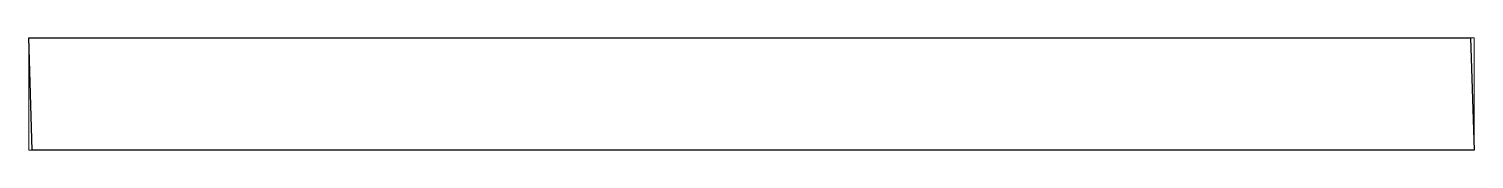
# Paper-space layout 'Layout1' of a CAD drawing. Header units: millimetres. Extents: x 0 to 257, y 88 to 107.
# The model-space entities are those that its viewports show. They can reach past a viewport. Long polylines and large blocks are cut down to what shows.
import ezdxf

# ---------------------------------------------------------------- set-up
doc = ezdxf.new("R2010")
doc.units = ezdxf.units.MM
doc.header["$LTSCALE"] = 10
doc.layers.add('MEMBERS', color=5, linetype='Continuous')

msp = doc.modelspace()

# ---------------------------------------------------------------- linework, layer by layer
at = {"layer": 'MEMBERS', "color": 3, "linetype": 'Continuous'}
for p, q in [((22.9, -385), (0, 385)), ((0, 385), (9892.5, 385)), ((9892.5, 385), (9917.4, -385)), ((9917.4, -385), (22.9, -385))]:
    msp.add_line(p, q, dxfattribs=at)

psp = doc.layouts.get("Layout1")

# ---------------------------------------------------------------- viewports
at = {"layer": '0'}
psp.add_viewport(center=(128.5, 97.5), size=(257, 19.95378), view_center_point=(4958.71, 0), view_height=770.00011, dxfattribs=at)

doc.saveas('drawing.dxf')
